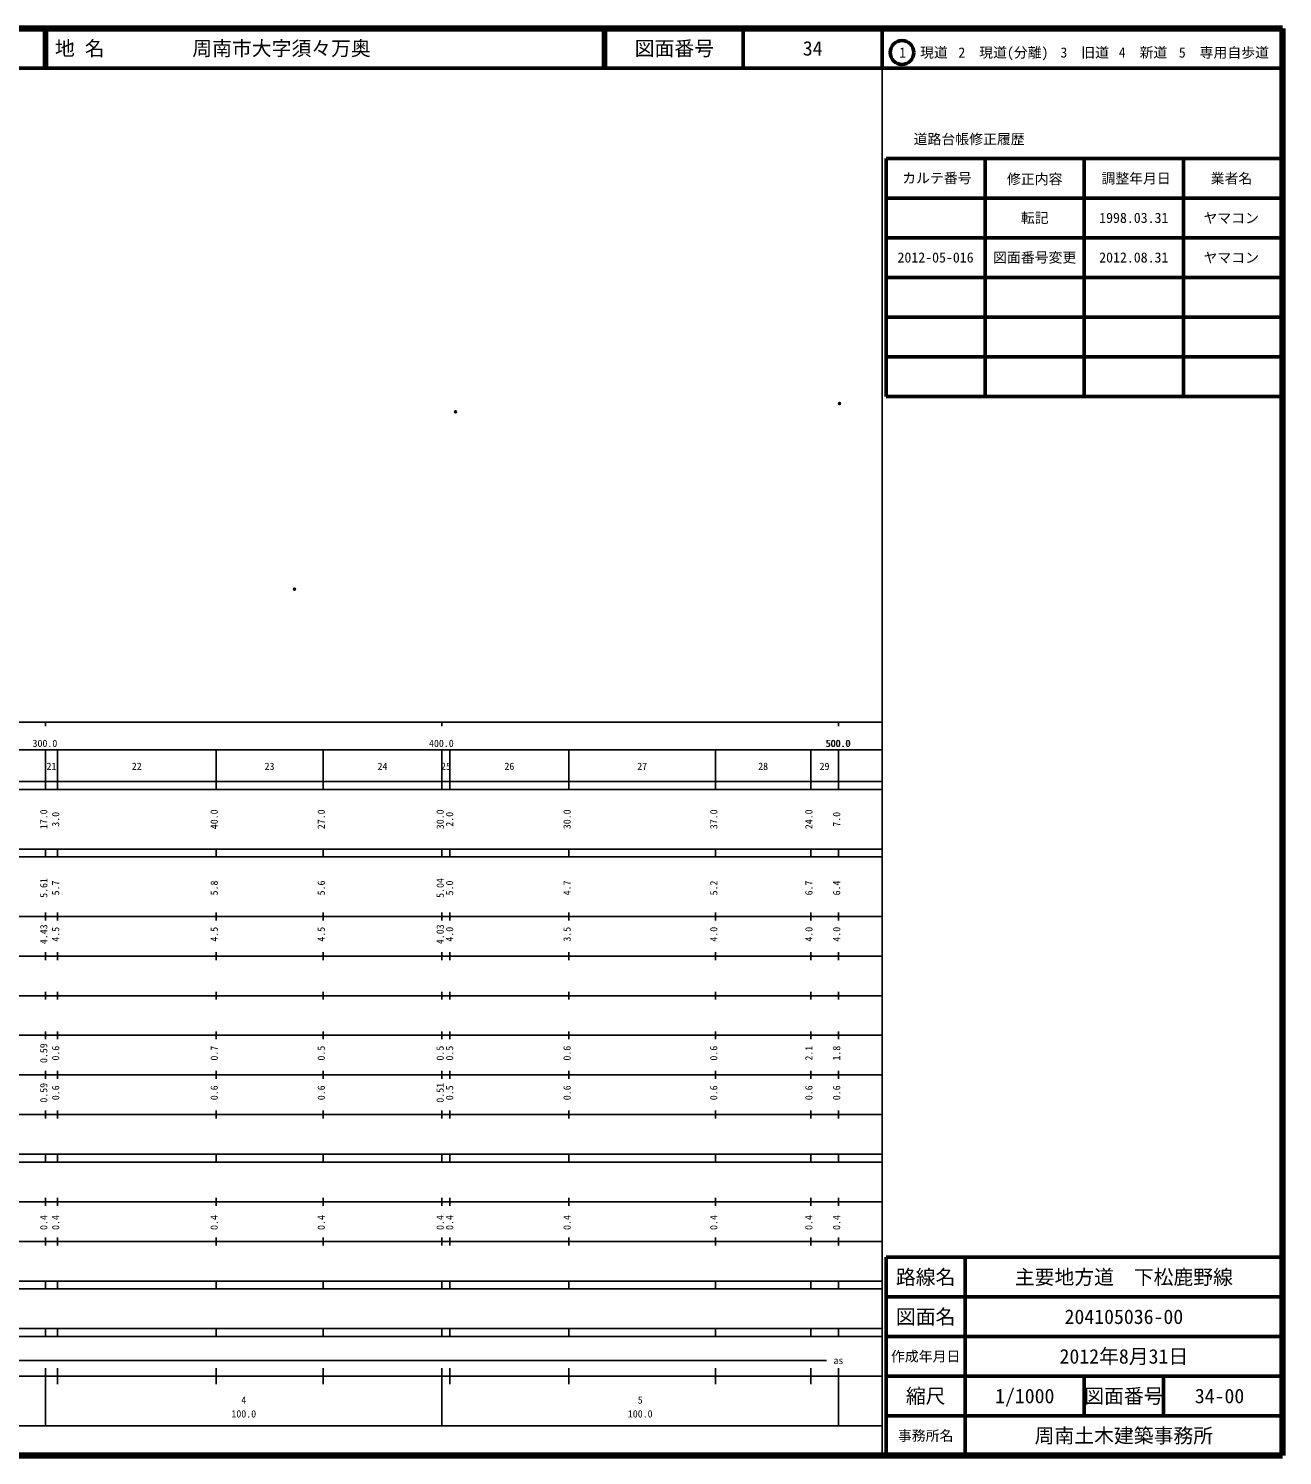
# Model space of a CAD drawing. Units: millimetres on the paper. Extents: x 40 to 680, y 20 to 380.
# Drawn here: x 363.7 to 680, y 20 to 380 of the extents above; entities that cross this region are included whole.
import ezdxf
from ezdxf.enums import TextEntityAlignment as Align

# ---------------------------------------------------------------- set-up
doc = ezdxf.new("R2010")
doc.units = ezdxf.units.MM
doc.header["$PDMODE"] = 32
doc.header["$PDSIZE"] = 0.5
doc.layers.add('M-OTRS', color=6, linetype='Continuous')
doc.layers.add('M-TTL-TXT', color=7, linetype='Continuous')
for name, color, linetype, lineweight in [('M-TTL', 2, 'Continuous', 140), ('M-TTL-BAND', 7, 'Continuous', 25), ('M-TTL-FRAM', 2, 'Continuous', 50), ('M-TTL-LINE', 7, 'Continuous', 50)]:
    doc.layers.add(name, color=color, linetype=linetype, lineweight=lineweight)
doc.styles.add('ＭＳ ゴシック', font='')
doc.styles.get('ＭＳ ゴシック').set_extended_font_data('MS Gothic')

msp = doc.modelspace()

# ---------------------------------------------------------------- linework, layer by layer
at = {"layer": 'M-OTRS'}
for p in [(568.268, 285.401), (471.438, 283.329), (430.796, 238.531)]:
    msp.add_point(p, dxfattribs=at)
at = {"layer": 'M-TTL'}
for p, q in [((680, 380), (40, 380)), ((680, 20), (680, 380)), ((40, 20), (680, 20))]:
    msp.add_line(p, q, dxfattribs=at)
at = {"layer": 'M-TTL-BAND'}
for p, q in [((579, 20), (579, 370)), ((40, 205), (579, 205)), ((368, 205), (368, 204)), ((468, 205), (468, 204)), ((568, 205), (568, 204)), ((68, 198), (579, 198)), ((368, 188), (368, 198)), ((371, 188), (371, 198)), ((411, 188), (411, 198)), ((438, 188), (438, 198)), ((468, 188), (468, 198)), ((470, 188), (470, 198)), ((500, 188), (500, 198)), ((537, 188), (537, 198)), ((561, 188), (561, 198)), ((568, 188), (568, 198)), ((40, 190), (579, 190)), ((40, 188), (579, 188)), ((40, 173), (579, 173)), ((368, 171), (368, 173)), ((371, 171), (371, 173)), ((411, 171), (411, 173)), ((438, 171), (438, 173)), ((468, 171), (468, 173)), ((470, 171), (470, 173)), ((500, 171), (500, 173)), ((537, 171), (537, 173)), ((561, 171), (561, 173)), ((568, 171), (568, 173)), ((40, 171), (579, 171)), ((40, 156), (579, 156)), ((368, 155), (368, 157)), ((371, 155), (371, 157)), ((411, 155), (411, 157)), ((438, 155), (438, 157)), ((468, 155), (468, 157)), ((470, 155), (470, 157)), ((500, 155), (500, 157)), ((537, 155), (537, 157)), ((561, 155), (561, 157)), ((568, 155), (568, 157)), ((46, 146), (579, 146)), ((368, 145), (368, 147)), ((371, 145), (371, 147)), ((411, 145), (411, 147)), ((438, 145), (438, 147)), ((468, 145), (468, 147)), ((470, 145), (470, 147)), ((500, 145), (500, 147)), ((537, 145), (537, 147)), ((561, 145), (561, 147)), ((568, 145), (568, 147)), ((368, 135), (368, 137)), ((371, 135), (371, 137)), ((411, 135), (411, 137)), ((438, 135), (438, 137)), ((468, 135), (468, 137)), ((470, 135), (470, 137)), ((500, 135), (500, 137)), ((537, 135), (537, 137)), ((561, 135), (561, 137)), ((568, 135), (568, 137)), ((52, 136), (579, 136)), ((46, 126), (579, 126)), ((368, 125), (368, 127)), ((371, 125), (371, 127)), ((411, 125), (411, 127)), ((438, 125), (438, 127)), ((468, 125), (468, 127)), ((470, 125), (470, 127)), ((500, 125), (500, 127)), ((537, 125), (537, 127)), ((561, 125), (561, 127)), ((568, 125), (568, 127)), ((52, 116), (579, 116)), ((368, 115), (368, 117)), ((371, 115), (371, 117)), ((411, 115), (411, 117)), ((438, 115), (438, 117)), ((468, 115), (468, 117)), ((470, 115), (470, 117)), ((500, 115), (500, 117)), ((537, 115), (537, 117)), ((561, 115), (561, 117)), ((568, 115), (568, 117)), ((46, 106), (579, 106)), ((368, 105), (368, 107)), ((371, 105), (371, 107)), ((411, 105), (411, 107)), ((438, 105), (438, 107)), ((468, 105), (468, 107)), ((470, 105), (470, 107)), ((500, 105), (500, 107)), ((537, 105), (537, 107)), ((561, 105), (561, 107)), ((568, 105), (568, 107)), ((40, 96), (579, 96)), ((40, 94), (579, 94)), ((368, 94), (368, 96)), ((371, 94), (371, 96)), ((411, 94), (411, 96)), ((438, 94), (438, 96)), ((468, 94), (468, 96)), ((470, 94), (470, 96)), ((500, 94), (500, 96)), ((537, 94), (537, 96)), ((561, 94), (561, 96)), ((568, 94), (568, 96)), ((49, 84), (579, 84)), ((368, 83), (368, 85)), ((371, 83), (371, 85)), ((411, 83), (411, 85)), ((438, 83), (438, 85)), ((468, 83), (468, 85)), ((470, 83), (470, 85)), ((500, 83), (500, 85)), ((537, 83), (537, 85)), ((561, 83), (561, 85)), ((568, 83), (568, 85)), ((40, 74), (579, 74)), ((368, 73), (368, 75)), ((371, 73), (371, 75)), ((411, 73), (411, 75)), ((438, 73), (438, 75)), ((468, 73), (468, 75)), ((470, 73), (470, 75)), ((500, 73), (500, 75)), ((537, 73), (537, 75)), ((561, 73), (561, 75)), ((568, 73), (568, 75)), ((40, 64), (579, 64)), ((40, 62), (579, 62)), ((368, 62), (368, 64)), ((371, 62), (371, 64)), ((411, 62), (411, 64)), ((438, 62), (438, 64)), ((468, 62), (468, 64)), ((470, 62), (470, 64)), ((500, 62), (500, 64)), ((537, 62), (537, 64)), ((561, 62), (561, 64)), ((568, 62), (568, 64)), ((40, 52), (579, 52)), ((368, 50), (368, 52)), ((371, 50), (371, 52)), ((411, 50), (411, 52)), ((438, 50), (438, 52)), ((468, 50), (468, 52)), ((470, 50), (470, 52)), ((500, 50), (500, 52)), ((537, 50), (537, 52)), ((561, 50), (561, 52)), ((568, 50), (568, 52)), ((40, 50), (579, 50)), ((71, 44), (565, 44)), ((40, 40), (579, 40)), ((368, 27.5), (368, 42)), ((371, 38), (371, 42)), ((411, 38), (411, 42)), ((438, 38), (438, 42)), ((468, 27.5), (468, 42)), ((470, 38), (470, 42)), ((500, 38), (500, 42)), ((537, 38), (537, 42)), ((561, 38), (561, 42)), ((568, 27.5), (568, 42)), ((68, 27.5), (579, 27.5))]:
    msp.add_line(p, q, dxfattribs=at)
at = {"layer": 'M-TTL-FRAM'}
for p, q in [((580, 347.197), (580, 287.197)), ((580, 347.197), (680, 347.197)), ((580, 287.197), (680, 287.197)), ((680, 70), (580, 70)), ((580, 70), (580, 20))]:
    msp.add_line(p, q, dxfattribs=at)
at = {"layer": 'M-TTL-LINE'}
for p, q in [((367.75, 380), (367.75, 370)), ((368.25, 380), (368.25, 370)), ((508.747, 380), (508.747, 370)), ((509.247, 380), (509.247, 370)), ((543.997, 380), (543.997, 370)), ((579, 380), (579, 370)), ((40, 370), (680, 370)), ((605, 347.197), (605, 287.197)), ((630, 347.197), (630, 287.197)), ((655, 347.197), (655, 287.197)), ((580, 337.197), (680, 337.197)), ((580, 327.197), (680, 327.197)), ((580, 317.197), (680, 317.197)), ((580, 307.197), (680, 307.197)), ((580, 297.197), (680, 297.197)), ((600, 70), (600, 20)), ((680, 60), (580, 60)), ((680, 50), (580, 50)), ((680, 40), (580, 40)), ((630, 40), (630, 30)), ((650, 40), (650, 30)), ((680, 30), (580, 30))]:
    msp.add_line(p, q, dxfattribs=at)
msp.add_circle((584.031, 373.958), 3, dxfattribs=at)

# ---------------------------------------------------------------- texts
at = {"layer": 'M-TTL-BAND', "style": 'ＭＳ ゴシック'}
for s, p in [('300.0', (367.844, 198.195)), ('400.0', (467.844, 198.195)), ('500.0', (567.844, 198.195)), ('500.0', (568, 198.195)), ('21', (369.5, 192.405)), ('22', (391, 192.405)), ('23', (424.5, 192.405)), ('24', (453, 192.405)), ('25', (469, 192.405)), ('26', (485, 192.405)), ('27', (518.5, 192.405)), ('28', (549, 192.405)), ('29', (564.5, 192.405)), ('as', (568, 42.5)), ('4', (418, 32.523)), ('5', (518, 32.523)), ('100.0', (418, 29.033)), ('100.0', (518, 29.033))]:
    msp.add_text(s, height=1.833, dxfattribs=at).set_placement(p, align=Align.BOTTOM_CENTER)
for s, p in [('17.0', (369, 180.5)), ('3.0', (372, 180.5)), ('40.0', (412, 180.5)), ('27.0', (439, 180.5)), ('30.0', (469, 180.5)), ('2.0', (471.371, 180.5)), ('30.0', (501, 180.5)), ('37.0', (538, 180.5)), ('24.0', (562, 180.5)), ('7.0', (569, 180.5)), ('5.61', (369, 163.174)), ('5.7', (372, 163.174)), ('5.8', (412, 163.174)), ('5.6', (439, 163.174)), ('5.04', (469, 163.174)), ('5.0', (471.371, 163.174)), ('4.7', (501, 163.174)), ('5.2', (538, 163.174)), ('6.7', (562, 163.174)), ('6.4', (569, 163.174)), ('4.43', (369, 151.5)), ('4.5', (372, 151.5)), ('4.5', (412, 151.5)), ('4.5', (439, 151.5)), ('4.03', (469, 151.5)), ('4.0', (471.371, 151.5)), ('3.5', (501, 151.5)), ('4.0', (538, 151.5)), ('4.0', (562, 151.5)), ('4.0', (569, 151.5)), ('0.59', (369, 121.5)), ('0.6', (372, 121.5)), ('0.7', (412, 121.5)), ('0.5', (439, 121.5)), ('0.5', (469, 121.5)), ('0.5', (471.371, 121.5)), ('0.6', (501, 121.5)), ('0.6', (538, 121.5)), ('2.1', (562, 121.5)), ('1.8', (569, 121.5)), ('0.59', (369, 111.5)), ('0.6', (372, 111.5)), ('0.6', (412, 111.5)), ('0.6', (439, 111.5)), ('0.51', (469, 111.5)), ('0.5', (471.371, 111.5)), ('0.6', (501, 111.5)), ('0.6', (538, 111.5)), ('0.6', (562, 111.5)), ('0.6', (569, 111.5)), ('0.4', (369, 78.764)), ('0.4', (372, 78.764)), ('0.4', (412, 78.764)), ('0.4', (439, 78.764)), ('0.4', (469, 78.764)), ('0.4', (471.371, 78.764)), ('0.4', (501, 78.764)), ('0.4', (538, 78.764)), ('0.4', (562, 78.764)), ('0.4', (569, 78.764))]:
    msp.add_text(s, height=1.833, rotation=90, dxfattribs=at).set_placement(p, align=Align.BOTTOM_CENTER)
at = {"layer": 'M-TTL-TXT', "style": 'ＭＳ ゴシック'}
for s, p in [('地 名', (370.38, 375)), ('周南市大字須々万奥', (405.024, 375))]:
    msp.add_text(s, height=3.666, dxfattribs=at).set_placement(p, align=Align.MIDDLE_LEFT)
for s, height, p in [('図面番号', 3.666, (526.622, 375)), ('34', 3.666, (561.497, 375)), ('1\u3000現道', 2.566, (589.448, 373.958)), ('2\u3000現道(分離)', 2.566, (609.619, 373.958)), ('3\u3000旧道', 2.566, (630.121, 373.958)), ('4\u3000新道', 2.566, (644.824, 373.958)), ('5\u3000専用自歩道', 2.566, (665.228, 373.958)), ('道路台帳修正履歴', 2.566, (600.968, 352.113)), ('カルテ番号', 2.566, (592.839, 342.277)), ('修正内容', 2.566, (617.509, 342.023)), ('調整年月日', 2.566, (643.089, 342.197)), ('業者名', 2.566, (667.134, 342.197)), ('転記', 2.566, (617.5, 332.245)), ('1998.03.31', 2.566, (642.5, 332.245)), ('ヤマコン', 2.566, (667.077, 332.189)), ('2012-05-016', 2.566, (592.5, 322.245)), ('図面番号変更', 2.566, (617.5, 322.245)), ('2012.08.31', 2.566, (642.5, 322.245)), ('ヤマコン', 2.566, (667.077, 322.189)), ('路線名', 3.666, (590, 65)), ('路線名', 3.666, (590, 65)), ('主要地方道\u3000下松鹿野線', 3.666, (640, 65)), ('図面名', 3.666, (590, 55)), ('図面名', 3.666, (590, 55)), ('204105036-00', 3.666, (640, 55)), ('2012年8月31日', 3.666, (640, 45)), ('作成年月日', 2.566, (590, 45)), ('作成年月日', 2.566, (590, 45)), ('縮尺', 3.666, (590, 35)), ('縮尺', 3.666, (590, 35)), ('1/1000', 3.666, (615, 35)), ('図面番号', 3.666, (640, 35)), ('図面番号', 3.666, (640, 35)), ('34-00', 3.666, (664.125, 35)), ('事務所名', 2.566, (590, 25)), ('事務所名', 2.566, (590, 25)), ('周南土木建築事務所', 3.666, (640, 25))]:
    msp.add_text(s, height=height, dxfattribs=at).set_placement(p, align=Align.MIDDLE_CENTER)

doc.saveas('drawing.dxf')
